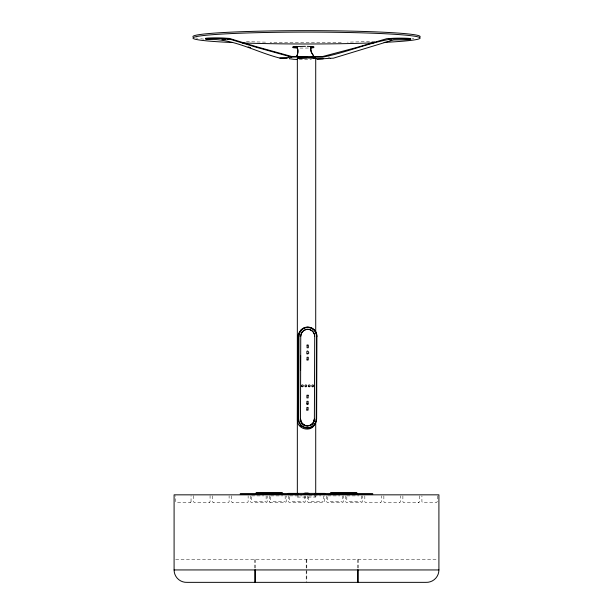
<?xml version="1.0" encoding="UTF-8"?>
<svg xmlns="http://www.w3.org/2000/svg" width="613" height="613" viewBox="0 0 613 613"><rect width="100%" height="100%" fill="white"/><g stroke="black" fill="none" stroke-linecap="round" stroke-linejoin="round"><path stroke-width="0.46" stroke-dasharray="3.06 2.3" d="M191.041 501.702L191.041 495.664M307.718 495.871L307.757 501.932L308.76 502.56M193.524 495.664L193.524 501.763L194.559 502.698L209.47 502.606L210.067 501.718L210.075 495.664M269.666 495.71L269.705 501.986M288.7 495.71L288.723 501.932L289.719 502.698L304.722 502.56L305.236 501.664L305.236 495.871M191.026 501.809L190.007 502.698L176.368 502.622L175.732 501.664L175.732 495.664M308.76 502.66L323.756 502.56L324.269 501.664L324.262 495.71M326.752 495.871L326.752 501.664L327.273 502.56L342.269 502.698L343.272 501.932L343.295 495.71M345.786 495.871L345.824 501.932L346.82 502.698L361.823 502.56L362.337 501.664L362.337 495.871M364.819 495.871L364.858 501.932L365.854 502.698L380.719 502.622L381.37 501.664L381.37 495.871M402.887 495.871L402.887 501.664L403.408 502.56L418.848 502.56M419.438 495.871L419.399 501.932L418.403 502.698L419.077 502.392M209.523 502.576L209.041 502.698M190.459 502.591L190.007 502.698M380.635 502.622L380.857 502.56M383.853 495.871L383.891 501.932L384.887 502.698L399.891 502.56L400.404 501.664L400.404 495.871M399.638 502.66L399.37 502.698M251.652 495.871L263.72 495.871M270.685 495.871L282.754 495.871M289.719 495.871L301.788 495.871M308.753 495.871L320.821 495.871M327.786 495.871L339.855 495.871M346.82 495.871L358.889 495.871M297.336 497.066L315.718 497.066L315.718 495.342M254.066 501.664L266.134 501.664M273.099 501.664L285.168 501.664M292.133 501.664L304.201 501.664M311.166 501.664L323.235 501.664M330.2 501.664L342.269 501.664M349.234 501.664L361.302 501.664M269.766 502.131L270.685 502.698L285.436 502.66L286.202 501.664L286.202 495.871M175.67 559.592L437.33 559.592M299.267 59.499L311.404 59.53M328.009 57.024L329.779 57.193M250.617 495.871L250.656 501.932L251.652 502.698L266.655 502.56L267.168 501.664L267.168 495.871M231.591 495.871L231.622 501.932L232.626 502.698L247.621 502.56L248.135 501.664L248.135 495.871M212.558 495.871L212.588 501.932L213.592 502.698L228.588 502.56L229.109 501.664L229.109 495.871M232.473 502.66L232.327 502.622M213.263 502.622L213.071 502.56M270.172 502.56L269.651 501.664M437.23 495.871L437.23 501.664L436.195 502.698L422.434 502.56L421.92 501.664L421.92 495.871M361.302 495.871L361.302 500.698M358.222 559.592L358.222 568.994M357.601 559.592L357.601 568.994M346.82 496.837L346.82 501.664M342.269 495.871L342.269 500.698M327.786 496.837L327.786 501.664M323.235 495.871L323.235 500.698M315.059 495.327L315.059 497.066M308.753 496.837L308.753 501.664M306.806 559.592L306.806 581.224M306.194 559.592L306.194 570.021M306.194 570.971L306.194 582.35M304.201 495.871L304.201 500.698M297.995 495.327L297.995 497.066M289.719 496.837L289.719 501.664M285.168 495.871L285.168 500.698M270.685 496.837L270.685 501.664M266.134 495.871L266.134 500.698M255.399 559.592L255.399 568.994M254.778 559.592L254.778 568.994M251.652 496.837L251.652 501.664M308.423 48.013A10.559 0.552 0 0 1 297.696 47.998M413.875 38.535A113.581 5.946 0 0 1 412.243 38.772M374.888 41.347A113.581 5.946 0 0 1 347.594 42.136M341.257 42.259A113.581 5.946 0 0 1 270.103 42.228M265.498 42.136A113.581 5.946 0 0 1 245.008 41.592M203.746 39.125A113.581 5.946 0 0 1 199.225 38.542M197.585 38.274A113.581 5.946 0 0 1 196.175 37.998"/><path stroke-width="0.92" d="M297.933 357.433L297.68 337.709L297.397 420.349C297.359 429.705 311.979 432.694 315.105 423.614M287.252 58.557L279.704 58.051C258.517 52.695 238.074 41.186 216.105 39.592A10.559 0.552 0 0 1 205.593 39.125A10.559 0.552 0 0 1 212.841 38.512A10.559 0.552 0 0 1 225.507 38.795L229.369 39.033L255.698 47.117L291.413 57.04L307.113 57.063M298.247 418.878L298.531 336.238A9.195 9.18 30 0 1 307.749 327.104A9.195 9.18 30 0 1 316.913 336.33L316.63 418.97M300.562 370.536L300.615 355.617M314.385 418.94A6.942 6.927 30.1 0 1 307.427 425.836A6.942 6.927 30.1 0 1 300.508 418.871A6.942 6.927 30.1 0 0 307.419 425.851A6.942 6.927 30.1 0 0 314.377 418.955L314.722 336.299A6.996 6.981 30 0 0 307.757 329.281A6.996 6.981 30 0 0 300.745 336.231L300.5 418.886A6.996 6.981 30.2 0 0 307.427 425.889A6.996 6.981 30.2 0 0 314.438 418.94M306.852 410.097L306.868 407.415L308.109 407.423L308.094 410.105L306.86 410.082M306.868 404.005L306.891 401.316L308.132 401.323L308.109 404.013L306.868 404.005L308.124 403.99M307.021 359.961L307.036 357.272L308.278 357.279L308.262 359.969L307.029 359.946M307.044 353.862C305.588 347.111 311.534 354.322 307.052 353.847M308.147 395.232L308.132 397.914L306.891 397.906L306.906 395.224L308.14 395.247M322.798 56.649L291.535 56.442L255.813 46.511L229.538 38.443A1.257 0.973 79.8 0 0 229.316 38.404L225.5 38.175A10.559 0.552 0 0 0 212.351 37.899A10.559 0.552 0 0 0 205.799 38.558M297.68 337.709L298.11 335.043L299.657 332.001L301.512 330.392M310.852 46.358L311.021 51.691L313.657 56.404M296.431 56.557C298.217 53.515 298.531 49.339 296.493 46.335M296.784 56.396C298.171 54.266 299.144 45.561 294.569 47.224A10.559 0.552 0 0 0 297.696 47.998M316.614 336.851L316.883 336.376A9.195 9.18 30.1 0 0 307.726 327.143A9.195 9.18 30.1 0 0 298.5 336.284L298.224 418.924A9.195 9.18 30.1 0 0 307.381 428.15A9.195 9.18 30.1 0 0 316.607 419.016L316.055 419.966M390.159 40.282L391.508 39.906M322.722 56.503L355.747 47.73L386.742 38.688A1.264 1.034 -86.3 0 1 386.972 38.65L391.04 38.435A10.559 0.552 0 0 1 404.465 38.198A10.559 0.552 0 0 1 410.281 38.88M313.787 58.48L314.362 58.427M330.392 58.296A53.431 2.804 0 0 0 323.143 58.787L316.959 59.522M221.868 39.684L225.645 39.362M226.902 39.255L229.423 39.048M288.309 56.741L291.681 56.457L291.681 57.078L279.873 58.074M330.468 58.304L333.326 58.158A1.249 1.065 -86.2 0 0 333.572 58.12L389.615 41.063L393.738 39.945L399.507 39.876A10.559 0.552 0 0 0 410.534 39.447A10.559 0.552 0 0 0 404.005 38.811A10.559 0.552 0 0 0 391.04 39.056C368.061 43.071 345.977 52.626 322.959 57.086L311.059 57.216M300.224 57.898L306.799 57.768M256.242 492.768L282.279 492.768M330.691 492.768L356.735 492.768M255.828 493.181L282.693 493.181M304.853 493.181L308.147 493.181M330.277 493.181L357.149 493.181M304.24 493.358L308.76 493.358M297.941 493.595L240.296 493.595L240.296 494.423L288.194 494.423L288.194 493.595M315.059 493.595L372.704 493.595L372.704 494.423L324.806 494.423L324.806 493.595M174.092 569.937L438.908 569.952A12.413 12.413 0 0 1 425.874 582.35L187.126 582.35A12.413 12.413 0 0 1 174.092 569.937L174.092 494.837L438.908 494.837L438.908 569.937M305.473 46.327L294.569 46.603A10.559 0.552 0 0 0 293.006 47.025M307.274 46.335L312.431 46.634A10.559 0.552 0 0 1 313.496 47.063M297.374 59.515L293.642 59.308A53.431 2.797 0 0 0 289.252 58.733L289.252 58.526M314.867 58.519L314.346 58.503L323.212 58.787M300.209 58.564L297.88 58.411M388.68 38.818L389.531 38.903M248.127 46.917L250.571 47.684M300.132 425.598L301.535 426.663M313.664 55.798L311.626 52.657L310.661 49.546M310.553 49.354L310.852 46.963L312.431 47.255A10.559 0.552 0 0 1 310.714 47.929M307.113 56.756L307.113 57.224M358.222 569.937L358.222 582.35M357.601 569.937L357.601 582.35M315.718 58.258L315.718 332.859M315.718 421.836L315.718 493.595M297.336 58.235L297.336 493.595M255.399 569.937L255.399 582.35M254.778 569.937L254.778 582.35M298.807 58.511A9.195 0.483 0 0 1 300.638 57.875A9.195 0.483 0 0 1 312.829 57.898A9.195 0.483 0 0 1 313.933 58.534M300.316 58.549A8.536 0.444 0 0 1 300.309 57.944A8.536 0.444 0 0 1 311.986 57.906A8.536 0.444 0 0 1 313.396 58.511M300.791 336.231A6.942 6.927 30.1 0 1 307.757 329.334A6.942 6.927 30.1 0 1 314.668 336.299M305.772 329.648A6.996 6.981 30 0 1 306.423 329.503M312.799 423.437A6.996 6.981 30.1 0 1 311.772 424.457M311.189 424.878A6.996 6.981 30.1 0 1 309.94 425.514M306.094 425.874A6.996 6.981 30.1 0 1 305.443 425.713M304.791 425.491A6.996 6.981 30.1 0 1 303.542 424.84M301.527 422.801A6.996 6.981 30.1 0 1 300.883 421.552M314.254 420.319A6.996 6.981 30.1 0 1 313.879 421.614M192.965 36.688A113.581 5.946 0 0 1 310.416 30.65A113.581 5.946 0 0 1 419.69 37.102M232.381 42.542A113.581 5.946 0 0 1 223.216 33.999A113.581 5.946 0 0 1 386.673 33.83A113.581 5.946 0 0 1 384.06 42.389M373.945 42.826A113.581 5.946 0 0 1 242.38 42.948M298.952 336.223L298.669 418.863A8.781 8.766 30.1 0 0 307.419 427.675A8.781 8.766 30.1 0 0 316.231 418.947L316.507 336.307A8.781 8.766 30.1 0 0 307.764 327.495A8.781 8.766 30.1 0 0 298.952 336.223M307.082 345.088L307.059 347.77L308.316 347.763L308.324 345.088L307.082 345.088M324.599 493.388L288.401 493.388L288.401 494.423L324.599 494.423L324.599 493.388M291.612 57.07L291.436 57.04A1.249 1.096 83.4 0 0 291.681 57.078M312.278 386.65A0.897 0.897 0 0 0 313.634 385.884A0.897 0.897 0 0 0 312.285 385.094A0.897 0.897 0 0 0 312.278 386.65M308.829 386.634A0.897 0.897 0 0 0 310.186 385.861A0.897 0.897 0 0 0 308.837 385.079A0.897 0.897 0 0 0 308.829 386.634M305.374 386.634A0.897 0.897 0 0 0 306.73 385.861A0.897 0.897 0 0 0 305.381 385.079A0.897 0.897 0 0 0 305.374 386.634M301.941 386.604A0.897 0.897 0 0 0 303.289 385.83A0.897 0.897 0 0 0 301.948 385.048A0.897 0.897 0 0 0 301.941 386.604"/></g></svg>
